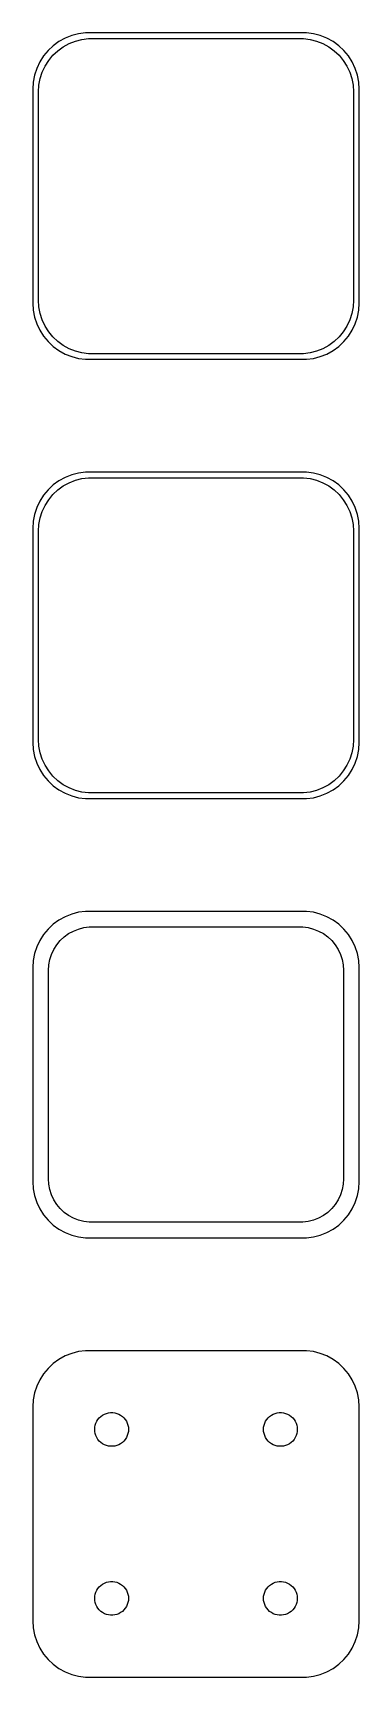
# Model space of a CAD drawing. Header units: metres. Extents: x -14 to 14, y 103 to 248.
import ezdxf

# ---------------------------------------------------------------- set-up
doc = ezdxf.new("R2010")
doc.units = ezdxf.units.M

msp = doc.modelspace()

# ---------------------------------------------------------------- linework, layer by layer
for p, q in [((-11.0451, 248.255), (-11.6289, 248.024)), ((-10.4369, 248.411), (-11.0451, 248.255)), ((-9.81395, 248.49), (-10.4369, 248.411)), ((9.81395, 248.49), (-9.81395, 248.49)), ((10.4369, 248.411), (9.81395, 248.49)), ((11.0451, 248.255), (10.4369, 248.411)), ((11.6289, 248.024), (11.0451, 248.255)), ((-13.1448, 246.923), (-13.5451, 246.439)), ((-12.6871, 247.353), (-13.1448, 246.923)), ((-12.7126, 246.502), (-12.2778, 246.91)), ((-12.1791, 247.722), (-12.6871, 247.353)), ((-12.2778, 246.91), (-11.7952, 247.261)), ((-11.6289, 248.024), (-12.1791, 247.722)), ((-11.7952, 247.261), (-11.2724, 247.548)), ((-11.2724, 247.548), (-10.7178, 247.768)), ((-10.7178, 247.768), (-10.1401, 247.916)), ((-10.1401, 247.916), (-9.54825, 247.991)), ((-9.54825, 247.991), (9.54825, 247.991)), ((9.54825, 247.991), (10.1401, 247.916)), ((10.1401, 247.916), (10.7178, 247.768)), ((10.7178, 247.768), (11.2724, 247.548)), ((11.2724, 247.548), (11.7952, 247.261)), ((12.1791, 247.722), (11.6289, 248.024)), ((11.7952, 247.261), (12.2778, 246.91)), ((12.6871, 247.353), (12.1791, 247.722)), ((12.2778, 246.91), (12.7126, 246.502)), ((13.1448, 246.923), (12.6871, 247.353)), ((13.5451, 246.439), (13.1448, 246.923)), ((-14.1489, 245.341), (-14.3429, 244.743)), ((-13.8815, 245.909), (-14.1489, 245.341)), ((-13.5451, 246.439), (-13.8815, 245.909)), ((-13.6664, 244.999), (-13.4124, 245.538)), ((-13.4124, 245.538), (-13.0928, 246.042)), ((-13.0928, 246.042), (-12.7126, 246.502)), ((12.7126, 246.502), (13.0928, 246.042)), ((13.0928, 246.042), (13.4124, 245.538)), ((13.4124, 245.538), (13.6664, 244.999)), ((13.8815, 245.909), (13.5451, 246.439)), ((14.1489, 245.341), (13.8815, 245.909)), ((14.3429, 244.743), (14.1489, 245.341)), ((-14.4606, 244.127), (-14.5, 243.5)), ((-14.3429, 244.743), (-14.4606, 244.127)), ((-14, 243.25), (-13.9625, 243.845)), ((-13.9625, 243.845), (-13.8508, 244.431)), ((-13.8508, 244.431), (-13.6664, 244.999)), ((13.6664, 244.999), (13.8508, 244.431)), ((13.8508, 244.431), (13.9625, 243.845)), ((13.9625, 243.845), (14, 243.25)), ((14.4606, 244.127), (14.3429, 244.743)), ((14.5, 243.5), (14.4606, 244.127)), ((-14.5, 243.5), (-14.5, 224.5)), ((-14, 224.75), (-14, 243.25)), ((14, 243.25), (14, 224.75)), ((14.5, 224.5), (14.5, 243.5)), ((-14.5, 224.5), (-14.4606, 223.873)), ((-14.4606, 223.873), (-14.3429, 223.257)), ((-13.9625, 224.155), (-14, 224.75)), ((-13.8508, 223.569), (-13.9625, 224.155)), ((-13.6664, 223.001), (-13.8508, 223.569)), ((13.8508, 223.569), (13.6664, 223.001)), ((13.9625, 224.155), (13.8508, 223.569)), ((14, 224.75), (13.9625, 224.155)), ((14.3429, 223.257), (14.4606, 223.873)), ((14.4606, 223.873), (14.5, 224.5)), ((-14.3429, 223.257), (-14.1489, 222.659)), ((-14.1489, 222.659), (-13.8815, 222.091)), ((-13.8815, 222.091), (-13.5451, 221.561)), ((-13.4124, 222.462), (-13.6664, 223.001)), ((-13.0928, 221.958), (-13.4124, 222.462)), ((-12.7126, 221.498), (-13.0928, 221.958)), ((13.0928, 221.958), (12.7126, 221.498)), ((13.4124, 222.462), (13.0928, 221.958)), ((13.6664, 223.001), (13.4124, 222.462)), ((13.5451, 221.561), (13.8815, 222.091)), ((13.8815, 222.091), (14.1489, 222.659)), ((14.1489, 222.659), (14.3429, 223.257)), ((-13.5451, 221.561), (-13.1448, 221.077)), ((-13.1448, 221.077), (-12.6871, 220.647)), ((-12.2778, 221.09), (-12.7126, 221.498)), ((-12.6871, 220.647), (-12.1791, 220.278)), ((-11.7952, 220.739), (-12.2778, 221.09)), ((-11.2724, 220.452), (-11.7952, 220.739)), ((-10.7178, 220.232), (-11.2724, 220.452)), ((11.2724, 220.452), (10.7178, 220.232)), ((11.7952, 220.739), (11.2724, 220.452)), ((12.2778, 221.09), (11.7952, 220.739)), ((12.1791, 220.278), (12.6871, 220.647)), ((12.7126, 221.498), (12.2778, 221.09)), ((12.6871, 220.647), (13.1448, 221.077)), ((13.1448, 221.077), (13.5451, 221.561)), ((-12.1791, 220.278), (-11.6289, 219.976)), ((-11.6289, 219.976), (-11.0451, 219.745)), ((-11.0451, 219.745), (-10.4369, 219.589)), ((-10.1401, 220.084), (-10.7178, 220.232)), ((-10.4369, 219.589), (-9.81395, 219.51)), ((-9.54825, 220.009), (-10.1401, 220.084)), ((-9.81395, 219.51), (9.81395, 219.51)), ((9.54825, 220.009), (-9.54825, 220.009)), ((10.1401, 220.084), (9.54825, 220.009)), ((9.81395, 219.51), (10.4369, 219.589)), ((10.7178, 220.232), (10.1401, 220.084)), ((10.4369, 219.589), (11.0451, 219.745)), ((11.0451, 219.745), (11.6289, 219.976)), ((11.6289, 219.976), (12.1791, 220.278)), ((-11.6289, 209.024), (-12.1791, 208.722)), ((-11.0451, 209.255), (-11.6289, 209.024)), ((-11.2724, 208.548), (-10.7178, 208.768)), ((-10.4369, 209.411), (-11.0451, 209.255)), ((-10.7178, 208.768), (-10.1401, 208.916)), ((-9.81395, 209.49), (-10.4369, 209.411)), ((-10.1401, 208.916), (-9.54825, 208.991)), ((9.81395, 209.49), (-9.81395, 209.49)), ((-9.54825, 208.991), (9.54825, 208.991)), ((9.54825, 208.991), (10.1401, 208.916)), ((10.4369, 209.411), (9.81395, 209.49)), ((10.1401, 208.916), (10.7178, 208.768)), ((11.0451, 209.255), (10.4369, 209.411)), ((10.7178, 208.768), (11.2724, 208.548)), ((11.6289, 209.024), (11.0451, 209.255)), ((12.1791, 208.722), (11.6289, 209.024)), ((-13.5451, 207.439), (-13.8815, 206.909)), ((-13.1448, 207.923), (-13.5451, 207.439)), ((-12.6871, 208.353), (-13.1448, 207.923)), ((-13.0928, 207.042), (-12.7126, 207.502)), ((-12.7126, 207.502), (-12.2778, 207.91)), ((-12.1791, 208.722), (-12.6871, 208.353)), ((-12.2778, 207.91), (-11.7952, 208.261)), ((-11.7952, 208.261), (-11.2724, 208.548)), ((11.2724, 208.548), (11.7952, 208.261)), ((11.7952, 208.261), (12.2778, 207.91)), ((12.6871, 208.353), (12.1791, 208.722)), ((12.2778, 207.91), (12.7126, 207.502)), ((13.1448, 207.923), (12.6871, 208.353)), ((12.7126, 207.502), (13.0928, 207.042)), ((13.5451, 207.439), (13.1448, 207.923)), ((13.8815, 206.909), (13.5451, 207.439)), ((-14.1489, 206.341), (-14.3429, 205.743)), ((-13.8815, 206.909), (-14.1489, 206.341)), ((-13.8508, 205.431), (-13.6664, 205.999)), ((-13.6664, 205.999), (-13.4124, 206.538)), ((-13.4124, 206.538), (-13.0928, 207.042)), ((13.0928, 207.042), (13.4124, 206.538)), ((13.4124, 206.538), (13.6664, 205.999)), ((13.6664, 205.999), (13.8508, 205.431)), ((14.1489, 206.341), (13.8815, 206.909)), ((14.3429, 205.743), (14.1489, 206.341)), ((-14.4606, 205.127), (-14.5, 204.5)), ((-14.5, 204.5), (-14.5, 185.5)), ((-14.3429, 205.743), (-14.4606, 205.127)), ((-14, 204.25), (-13.9625, 204.845)), ((-13.9625, 204.845), (-13.8508, 205.431)), ((13.8508, 205.431), (13.9625, 204.845)), ((13.9625, 204.845), (14, 204.25)), ((14.4606, 205.127), (14.3429, 205.743)), ((14.5, 204.5), (14.4606, 205.127)), ((14.5, 185.5), (14.5, 204.5)), ((-14, 185.75), (-14, 204.25)), ((14, 204.25), (14, 185.75)), ((-14.5, 185.5), (-14.4606, 184.873)), ((-13.9625, 185.155), (-14, 185.75)), ((14, 185.75), (13.9625, 185.155)), ((14.4606, 184.873), (14.5, 185.5)), ((-14.4606, 184.873), (-14.3429, 184.257)), ((-14.3429, 184.257), (-14.1489, 183.659)), ((-13.8508, 184.569), (-13.9625, 185.155)), ((-13.6664, 184.001), (-13.8508, 184.569)), ((-13.4124, 183.462), (-13.6664, 184.001)), ((13.6664, 184.001), (13.4124, 183.462)), ((13.8508, 184.569), (13.6664, 184.001)), ((13.9625, 185.155), (13.8508, 184.569)), ((14.1489, 183.659), (14.3429, 184.257)), ((14.3429, 184.257), (14.4606, 184.873)), ((-14.1489, 183.659), (-13.8815, 183.091)), ((-13.8815, 183.091), (-13.5451, 182.561)), ((-13.5451, 182.561), (-13.1448, 182.077)), ((-13.0928, 182.958), (-13.4124, 183.462)), ((-12.7126, 182.498), (-13.0928, 182.958)), ((-12.2778, 182.09), (-12.7126, 182.498)), ((12.7126, 182.498), (12.2778, 182.09)), ((13.0928, 182.958), (12.7126, 182.498)), ((13.4124, 183.462), (13.0928, 182.958)), ((13.1448, 182.077), (13.5451, 182.561)), ((13.5451, 182.561), (13.8815, 183.091)), ((13.8815, 183.091), (14.1489, 183.659)), ((-13.1448, 182.077), (-12.6871, 181.647)), ((-12.6871, 181.647), (-12.1791, 181.278)), ((-11.7952, 181.739), (-12.2778, 182.09)), ((-12.1791, 181.278), (-11.6289, 180.976)), ((-11.2724, 181.452), (-11.7952, 181.739)), ((-10.7178, 181.232), (-11.2724, 181.452)), ((-10.1401, 181.084), (-10.7178, 181.232)), ((-9.54825, 181.009), (-10.1401, 181.084)), ((10.1401, 181.084), (9.54825, 181.009)), ((10.7178, 181.232), (10.1401, 181.084)), ((11.2724, 181.452), (10.7178, 181.232)), ((11.7952, 181.739), (11.2724, 181.452)), ((11.6289, 180.976), (12.1791, 181.278)), ((12.2778, 182.09), (11.7952, 181.739)), ((12.1791, 181.278), (12.6871, 181.647)), ((12.6871, 181.647), (13.1448, 182.077)), ((-11.6289, 180.976), (-11.0451, 180.745)), ((-11.0451, 180.745), (-10.4369, 180.589)), ((-10.4369, 180.589), (-9.81395, 180.51)), ((-9.81395, 180.51), (9.81395, 180.51)), ((9.54825, 181.009), (-9.54825, 181.009)), ((9.81395, 180.51), (10.4369, 180.589)), ((10.4369, 180.589), (11.0451, 180.745)), ((11.0451, 180.745), (11.6289, 180.976)), ((-12.6871, 169.353), (-13.1448, 168.923)), ((-12.1791, 169.722), (-12.6871, 169.353)), ((-11.6289, 170.024), (-12.1791, 169.722)), ((-11.0451, 170.255), (-11.6289, 170.024)), ((-10.4369, 170.411), (-11.0451, 170.255)), ((-9.81395, 170.49), (-10.4369, 170.411)), ((9.81395, 170.49), (-9.81395, 170.49)), ((10.4369, 170.411), (9.81395, 170.49)), ((11.0451, 170.255), (10.4369, 170.411)), ((11.6289, 170.024), (11.0451, 170.255)), ((12.1791, 169.722), (11.6289, 170.024)), ((12.6871, 169.353), (12.1791, 169.722)), ((13.1448, 168.923), (12.6871, 169.353)), ((-13.8815, 167.909), (-14.1489, 167.341)), ((-13.5451, 168.439), (-13.8815, 167.909)), ((-13.1448, 168.923), (-13.5451, 168.439)), ((-12.3805, 167.524), (-12.0707, 167.899)), ((-12.0707, 167.899), (-11.7165, 168.231)), ((-11.7165, 168.231), (-11.3234, 168.517)), ((-11.3234, 168.517), (-10.8975, 168.751)), ((-10.8975, 168.751), (-10.4457, 168.93)), ((-10.4457, 168.93), (-9.97507, 169.051)), ((-9.97507, 169.051), (-9.49297, 169.112)), ((-9.49297, 169.112), (9.49297, 169.112)), ((9.49297, 169.112), (9.97507, 169.051)), ((9.97507, 169.051), (10.4457, 168.93)), ((10.4457, 168.93), (10.8975, 168.751)), ((10.8975, 168.751), (11.3234, 168.517)), ((11.3234, 168.517), (11.7165, 168.231)), ((11.7165, 168.231), (12.0707, 167.899)), ((12.0707, 167.899), (12.3805, 167.524)), ((13.5451, 168.439), (13.1448, 168.923)), ((13.8815, 167.909), (13.5451, 168.439)), ((14.1489, 167.341), (13.8815, 167.909)), ((-14.3429, 166.743), (-14.4606, 166.127)), ((-14.1489, 167.341), (-14.3429, 166.743)), ((-12.9979, 166.212), (-12.8477, 166.674)), ((-12.8477, 166.674), (-12.6408, 167.114)), ((-12.6408, 167.114), (-12.3805, 167.524)), ((12.3805, 167.524), (12.6408, 167.114)), ((12.6408, 167.114), (12.8477, 166.674)), ((12.8477, 166.674), (12.9979, 166.212)), ((14.3429, 166.743), (14.1489, 167.341)), ((14.4606, 166.127), (14.3429, 166.743)), ((-14.4606, 166.127), (-14.5, 165.5)), ((-14.5, 165.5), (-14.5, 146.5)), ((-13.1195, 165.25), (-13.089, 165.735)), ((-13.1195, 146.75), (-13.1195, 165.25)), ((-13.089, 165.735), (-12.9979, 166.212)), ((12.9979, 166.212), (13.089, 165.735)), ((13.089, 165.735), (13.1195, 165.25)), ((13.1195, 165.25), (13.1195, 146.75)), ((14.5, 165.5), (14.4606, 166.127)), ((14.5, 146.5), (14.5, 165.5)), ((-14.5, 146.5), (-14.4606, 145.873)), ((-13.089, 146.265), (-13.1195, 146.75)), ((-12.9979, 145.788), (-13.089, 146.265)), ((13.089, 146.265), (12.9979, 145.788)), ((13.1195, 146.75), (13.089, 146.265)), ((14.4606, 145.873), (14.5, 146.5)), ((-14.4606, 145.873), (-14.3429, 145.257)), ((-14.3429, 145.257), (-14.1489, 144.659)), ((-14.1489, 144.659), (-13.8815, 144.091)), ((-12.8477, 145.326), (-12.9979, 145.788)), ((-12.6408, 144.886), (-12.8477, 145.326)), ((-12.3805, 144.476), (-12.6408, 144.886)), ((12.6408, 144.886), (12.3805, 144.476)), ((12.8477, 145.326), (12.6408, 144.886)), ((12.9979, 145.788), (12.8477, 145.326)), ((13.8815, 144.091), (14.1489, 144.659)), ((14.1489, 144.659), (14.3429, 145.257)), ((14.3429, 145.257), (14.4606, 145.873)), ((-13.8815, 144.091), (-13.5451, 143.561)), ((-13.5451, 143.561), (-13.1448, 143.077)), ((-13.1448, 143.077), (-12.6871, 142.647)), ((-12.0707, 144.101), (-12.3805, 144.476)), ((-11.7165, 143.769), (-12.0707, 144.101)), ((-11.3234, 143.483), (-11.7165, 143.769)), ((-10.8975, 143.249), (-11.3234, 143.483)), ((-10.4457, 143.07), (-10.8975, 143.249)), ((-9.97507, 142.949), (-10.4457, 143.07)), ((10.4457, 143.07), (9.97507, 142.949)), ((10.8975, 143.249), (10.4457, 143.07)), ((11.3234, 143.483), (10.8975, 143.249)), ((11.7165, 143.769), (11.3234, 143.483)), ((12.0707, 144.101), (11.7165, 143.769)), ((12.3805, 144.476), (12.0707, 144.101)), ((12.6871, 142.647), (13.1448, 143.077)), ((13.1448, 143.077), (13.5451, 143.561)), ((13.5451, 143.561), (13.8815, 144.091)), ((-12.6871, 142.647), (-12.1791, 142.278)), ((-12.1791, 142.278), (-11.6289, 141.976)), ((-11.6289, 141.976), (-11.0451, 141.745)), ((-11.0451, 141.745), (-10.4369, 141.589)), ((-9.49297, 142.888), (-9.97507, 142.949)), ((9.49297, 142.888), (-9.49297, 142.888)), ((9.97507, 142.949), (9.49297, 142.888)), ((10.4369, 141.589), (11.0451, 141.745)), ((11.0451, 141.745), (11.6289, 141.976)), ((11.6289, 141.976), (12.1791, 142.278)), ((12.1791, 142.278), (12.6871, 142.647)), ((-10.4369, 141.589), (-9.81395, 141.51)), ((-9.81395, 141.51), (9.81395, 141.51)), ((9.81395, 141.51), (10.4369, 141.589)), ((-10.4369, 131.411), (-11.0451, 131.255)), ((-9.81395, 131.49), (-10.4369, 131.411)), ((9.81395, 131.49), (-9.81395, 131.49)), ((10.4369, 131.411), (9.81395, 131.49)), ((11.0451, 131.255), (10.4369, 131.411)), ((-13.1448, 129.923), (-13.5451, 129.439)), ((-12.6871, 130.353), (-13.1448, 129.923)), ((-12.1791, 130.722), (-12.6871, 130.353)), ((-11.6289, 131.024), (-12.1791, 130.722)), ((-11.0451, 131.255), (-11.6289, 131.024)), ((11.6289, 131.024), (11.0451, 131.255)), ((12.1791, 130.722), (11.6289, 131.024)), ((12.6871, 130.353), (12.1791, 130.722)), ((13.1448, 129.923), (12.6871, 130.353)), ((13.5451, 129.439), (13.1448, 129.923)), ((-13.8815, 128.909), (-14.1489, 128.341)), ((-13.5451, 129.439), (-13.8815, 128.909)), ((13.8815, 128.909), (13.5451, 129.439)), ((14.1489, 128.341), (13.8815, 128.909)), ((-14.4606, 127.127), (-14.5, 126.5)), ((-14.3429, 127.743), (-14.4606, 127.127)), ((-14.1489, 128.341), (-14.3429, 127.743)), ((14.3429, 127.743), (14.1489, 128.341)), ((14.4606, 127.127), (14.3429, 127.743)), ((14.5, 126.5), (14.4606, 127.127)), ((-14.5, 126.5), (-14.5, 107.5)), ((-8.59344, 125.527), (-8.45613, 125.656)), ((-8.45613, 125.656), (-8.30373, 125.766)), ((-8.30373, 125.766), (-8.13866, 125.857)), ((-8.13866, 125.857), (-7.96352, 125.927)), ((-7.96352, 125.927), (-7.78107, 125.973)), ((-7.78107, 125.973), (-7.59418, 125.997)), ((-7.59418, 125.997), (-7.40581, 125.997)), ((-7.40581, 125.997), (-7.21892, 125.973)), ((-7.21892, 125.973), (-7.03647, 125.927)), ((-7.03647, 125.927), (-6.86133, 125.857)), ((-6.86133, 125.857), (-6.69626, 125.766)), ((-6.69626, 125.766), (-6.54385, 125.656)), ((-6.54385, 125.656), (-6.40654, 125.527)), ((6.40654, 125.527), (6.54385, 125.656)), ((6.54385, 125.656), (6.69626, 125.766)), ((6.69626, 125.766), (6.86133, 125.857)), ((6.86133, 125.857), (7.03647, 125.927)), ((7.03647, 125.927), (7.21892, 125.973)), ((7.21892, 125.973), (7.40581, 125.997)), ((7.40581, 125.997), (7.59418, 125.997)), ((7.59418, 125.997), (7.78107, 125.973)), ((7.78107, 125.973), (7.96352, 125.927)), ((7.96352, 125.927), (8.13866, 125.857)), ((8.13866, 125.857), (8.30373, 125.766)), ((8.30373, 125.766), (8.45613, 125.656)), ((8.45613, 125.656), (8.59344, 125.527)), ((14.5, 107.5), (14.5, 126.5)), ((-9, 124.5), (-8.98816, 124.688)), ((-8.98816, 124.312), (-9, 124.5)), ((-8.98816, 124.688), (-8.95287, 124.873)), ((-8.95287, 124.127), (-8.98816, 124.312)), ((-8.95287, 124.873), (-8.89465, 125.052)), ((-8.89465, 123.948), (-8.95287, 124.127)), ((-8.89465, 125.052), (-8.81445, 125.223)), ((-8.81445, 125.223), (-8.71352, 125.382)), ((-8.71352, 125.382), (-8.59344, 125.527)), ((-6.40654, 125.527), (-6.28647, 125.382)), ((-6.28647, 125.382), (-6.18553, 125.223)), ((-6.18553, 125.223), (-6.10533, 125.052)), ((-6.10533, 125.052), (-6.04712, 124.873)), ((-6.04712, 124.127), (-6.10533, 123.948)), ((-6.04712, 124.873), (-6.01183, 124.688)), ((-6.01183, 124.312), (-6.04712, 124.127)), ((-6.01183, 124.688), (-6, 124.5)), ((-6, 124.5), (-6.01183, 124.312)), ((6, 124.5), (6.01183, 124.688)), ((6.01183, 124.312), (6, 124.5)), ((6.01183, 124.688), (6.04712, 124.873)), ((6.04712, 124.127), (6.01183, 124.312)), ((6.04712, 124.873), (6.10533, 125.052)), ((6.10533, 123.948), (6.04712, 124.127)), ((6.10533, 125.052), (6.18553, 125.223)), ((6.18553, 125.223), (6.28647, 125.382)), ((6.28647, 125.382), (6.40654, 125.527)), ((8.59344, 125.527), (8.71352, 125.382)), ((8.71352, 125.382), (8.81445, 125.223)), ((8.81445, 125.223), (8.89465, 125.052)), ((8.89465, 125.052), (8.95287, 124.873)), ((8.95287, 124.127), (8.89465, 123.948)), ((8.95287, 124.873), (8.98816, 124.688)), ((8.98816, 124.312), (8.95287, 124.127)), ((8.98816, 124.688), (9, 124.5)), ((9, 124.5), (8.98816, 124.312)), ((-8.81445, 123.777), (-8.89465, 123.948)), ((-8.71352, 123.618), (-8.81445, 123.777)), ((-8.59344, 123.473), (-8.71352, 123.618)), ((-8.45613, 123.344), (-8.59344, 123.473)), ((-8.30373, 123.234), (-8.45613, 123.344)), ((-8.13866, 123.143), (-8.30373, 123.234)), ((-7.96352, 123.073), (-8.13866, 123.143)), ((-7.78107, 123.027), (-7.96352, 123.073)), ((-7.59418, 123.003), (-7.78107, 123.027)), ((-7.40581, 123.003), (-7.59418, 123.003)), ((-7.21892, 123.027), (-7.40581, 123.003)), ((-7.03647, 123.073), (-7.21892, 123.027)), ((-6.86133, 123.143), (-7.03647, 123.073)), ((-6.69626, 123.234), (-6.86133, 123.143)), ((-6.54385, 123.344), (-6.69626, 123.234)), ((-6.40654, 123.473), (-6.54385, 123.344)), ((-6.28647, 123.618), (-6.40654, 123.473)), ((-6.18553, 123.777), (-6.28647, 123.618)), ((-6.10533, 123.948), (-6.18553, 123.777)), ((6.18553, 123.777), (6.10533, 123.948)), ((6.28647, 123.618), (6.18553, 123.777)), ((6.40654, 123.473), (6.28647, 123.618)), ((6.54385, 123.344), (6.40654, 123.473)), ((6.69626, 123.234), (6.54385, 123.344)), ((6.86133, 123.143), (6.69626, 123.234)), ((7.03647, 123.073), (6.86133, 123.143)), ((7.21892, 123.027), (7.03647, 123.073)), ((7.40581, 123.003), (7.21892, 123.027)), ((7.59418, 123.003), (7.40581, 123.003)), ((7.78107, 123.027), (7.59418, 123.003)), ((7.96352, 123.073), (7.78107, 123.027)), ((8.13866, 123.143), (7.96352, 123.073)), ((8.30373, 123.234), (8.13866, 123.143)), ((8.45613, 123.344), (8.30373, 123.234)), ((8.59344, 123.473), (8.45613, 123.344)), ((8.71352, 123.618), (8.59344, 123.473)), ((8.81445, 123.777), (8.71352, 123.618)), ((8.89465, 123.948), (8.81445, 123.777)), ((-7.96352, 110.927), (-7.78107, 110.973)), ((-7.78107, 110.973), (-7.59418, 110.997)), ((-7.59418, 110.997), (-7.40581, 110.997)), ((-7.40581, 110.997), (-7.21892, 110.973)), ((-7.21892, 110.973), (-7.03647, 110.927)), ((7.03647, 110.927), (7.21892, 110.973)), ((7.21892, 110.973), (7.40581, 110.997)), ((7.40581, 110.997), (7.59418, 110.997)), ((7.59418, 110.997), (7.78107, 110.973)), ((7.78107, 110.973), (7.96352, 110.927)), ((-9, 109.5), (-8.98816, 109.688)), ((-8.98816, 109.312), (-9, 109.5)), ((-8.98816, 109.688), (-8.95287, 109.873)), ((-8.95287, 109.873), (-8.89465, 110.052)), ((-8.89465, 110.052), (-8.81445, 110.223)), ((-8.81445, 110.223), (-8.71352, 110.382)), ((-8.71352, 110.382), (-8.59344, 110.527)), ((-8.59344, 110.527), (-8.45613, 110.656)), ((-8.45613, 110.656), (-8.30373, 110.766)), ((-8.30373, 110.766), (-8.13866, 110.857)), ((-8.13866, 110.857), (-7.96352, 110.927)), ((-7.03647, 110.927), (-6.86133, 110.857)), ((-6.86133, 110.857), (-6.69626, 110.766)), ((-6.69626, 110.766), (-6.54385, 110.656)), ((-6.54385, 110.656), (-6.40654, 110.527)), ((-6.40654, 110.527), (-6.28647, 110.382)), ((-6.28647, 110.382), (-6.18553, 110.223)), ((-6.18553, 110.223), (-6.10533, 110.052)), ((-6.10533, 110.052), (-6.04712, 109.873)), ((-6.04712, 109.873), (-6.01183, 109.688)), ((-6.01183, 109.688), (-6, 109.5)), ((-6, 109.5), (-6.01183, 109.312)), ((6, 109.5), (6.01183, 109.688)), ((6.01183, 109.312), (6, 109.5)), ((6.01183, 109.688), (6.04712, 109.873)), ((6.04712, 109.873), (6.10533, 110.052)), ((6.10533, 110.052), (6.18553, 110.223)), ((6.18553, 110.223), (6.28647, 110.382)), ((6.28647, 110.382), (6.40654, 110.527)), ((6.40654, 110.527), (6.54385, 110.656)), ((6.54385, 110.656), (6.69626, 110.766)), ((6.69626, 110.766), (6.86133, 110.857)), ((6.86133, 110.857), (7.03647, 110.927)), ((7.96352, 110.927), (8.13866, 110.857)), ((8.13866, 110.857), (8.30373, 110.766)), ((8.30373, 110.766), (8.45613, 110.656)), ((8.45613, 110.656), (8.59344, 110.527)), ((8.59344, 110.527), (8.71352, 110.382)), ((8.71352, 110.382), (8.81445, 110.223)), ((8.81445, 110.223), (8.89465, 110.052)), ((8.89465, 110.052), (8.95287, 109.873)), ((8.95287, 109.873), (8.98816, 109.688)), ((8.98816, 109.688), (9, 109.5)), ((9, 109.5), (8.98816, 109.312)), ((-8.95287, 109.127), (-8.98816, 109.312)), ((-8.89465, 108.948), (-8.95287, 109.127)), ((-8.81445, 108.777), (-8.89465, 108.948)), ((-8.71352, 108.618), (-8.81445, 108.777)), ((-8.59344, 108.473), (-8.71352, 108.618)), ((-8.45613, 108.344), (-8.59344, 108.473)), ((-8.30373, 108.234), (-8.45613, 108.344)), ((-8.13866, 108.143), (-8.30373, 108.234)), ((-7.96352, 108.073), (-8.13866, 108.143)), ((-7.78107, 108.027), (-7.96352, 108.073)), ((-7.59418, 108.003), (-7.78107, 108.027)), ((-7.21892, 108.027), (-7.40581, 108.003)), ((-7.03647, 108.073), (-7.21892, 108.027)), ((-6.86133, 108.143), (-7.03647, 108.073)), ((-6.69626, 108.234), (-6.86133, 108.143)), ((-6.54385, 108.344), (-6.69626, 108.234)), ((-6.40654, 108.473), (-6.54385, 108.344)), ((-6.28647, 108.618), (-6.40654, 108.473)), ((-6.18553, 108.777), (-6.28647, 108.618)), ((-6.10533, 108.948), (-6.18553, 108.777)), ((-6.04712, 109.127), (-6.10533, 108.948)), ((-6.01183, 109.312), (-6.04712, 109.127)), ((6.04712, 109.127), (6.01183, 109.312)), ((6.10533, 108.948), (6.04712, 109.127)), ((6.18553, 108.777), (6.10533, 108.948)), ((6.28647, 108.618), (6.18553, 108.777)), ((6.40654, 108.473), (6.28647, 108.618)), ((6.54385, 108.344), (6.40654, 108.473)), ((6.69626, 108.234), (6.54385, 108.344)), ((6.86133, 108.143), (6.69626, 108.234)), ((7.03647, 108.073), (6.86133, 108.143)), ((7.21892, 108.027), (7.03647, 108.073)), ((7.40581, 108.003), (7.21892, 108.027)), ((7.78107, 108.027), (7.59418, 108.003)), ((7.96352, 108.073), (7.78107, 108.027)), ((8.13866, 108.143), (7.96352, 108.073)), ((8.30373, 108.234), (8.13866, 108.143)), ((8.45613, 108.344), (8.30373, 108.234)), ((8.59344, 108.473), (8.45613, 108.344)), ((8.71352, 108.618), (8.59344, 108.473)), ((8.81445, 108.777), (8.71352, 108.618)), ((8.89465, 108.948), (8.81445, 108.777)), ((8.95287, 109.127), (8.89465, 108.948)), ((8.98816, 109.312), (8.95287, 109.127)), ((-14.5, 107.5), (-14.4606, 106.873)), ((-14.4606, 106.873), (-14.3429, 106.257)), ((-7.40581, 108.003), (-7.59418, 108.003)), ((7.59418, 108.003), (7.40581, 108.003)), ((14.3429, 106.257), (14.4606, 106.873)), ((14.4606, 106.873), (14.5, 107.5)), ((-14.3429, 106.257), (-14.1489, 105.659)), ((-14.1489, 105.659), (-13.8815, 105.091)), ((13.8815, 105.091), (14.1489, 105.659)), ((14.1489, 105.659), (14.3429, 106.257)), ((-13.8815, 105.091), (-13.5451, 104.561)), ((-13.5451, 104.561), (-13.1448, 104.077)), ((-13.1448, 104.077), (-12.6871, 103.647)), ((-12.6871, 103.647), (-12.1791, 103.278)), ((12.1791, 103.278), (12.6871, 103.647)), ((12.6871, 103.647), (13.1448, 104.077)), ((13.1448, 104.077), (13.5451, 104.561)), ((13.5451, 104.561), (13.8815, 105.091)), ((-12.1791, 103.278), (-11.6289, 102.976)), ((-11.6289, 102.976), (-11.0451, 102.745)), ((-11.0451, 102.745), (-10.4369, 102.589)), ((-10.4369, 102.589), (-9.81395, 102.51)), ((-9.81395, 102.51), (9.81395, 102.51)), ((9.81395, 102.51), (10.4369, 102.589)), ((10.4369, 102.589), (11.0451, 102.745)), ((11.0451, 102.745), (11.6289, 102.976)), ((11.6289, 102.976), (12.1791, 103.278))]:
    msp.add_line(p, q)

doc.saveas('drawing.dxf')
